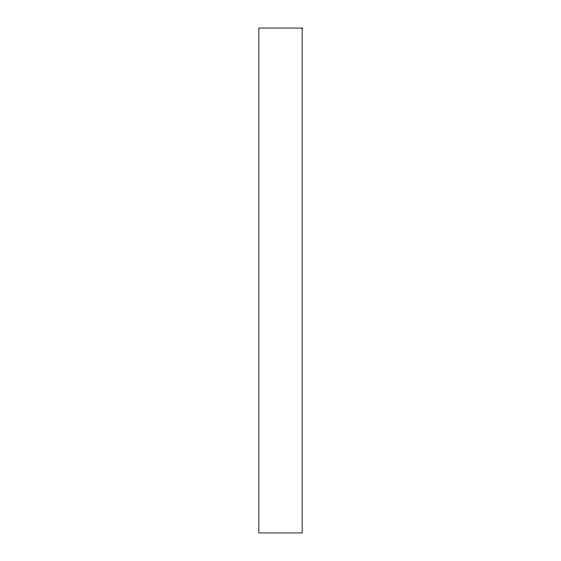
<?xml version="1.0" encoding="UTF-8"?>
<svg xmlns="http://www.w3.org/2000/svg" width="561" height="561" viewBox="0 0 561 561"><rect width="100%" height="100%" fill="white"/><g stroke="black" fill="none" stroke-linecap="round" stroke-linejoin="round"><path stroke-width="0.84" d="M302.141 28.05L258.859 28.05L258.859 532.95L302.141 532.95L302.141 28.05"/></g></svg>
